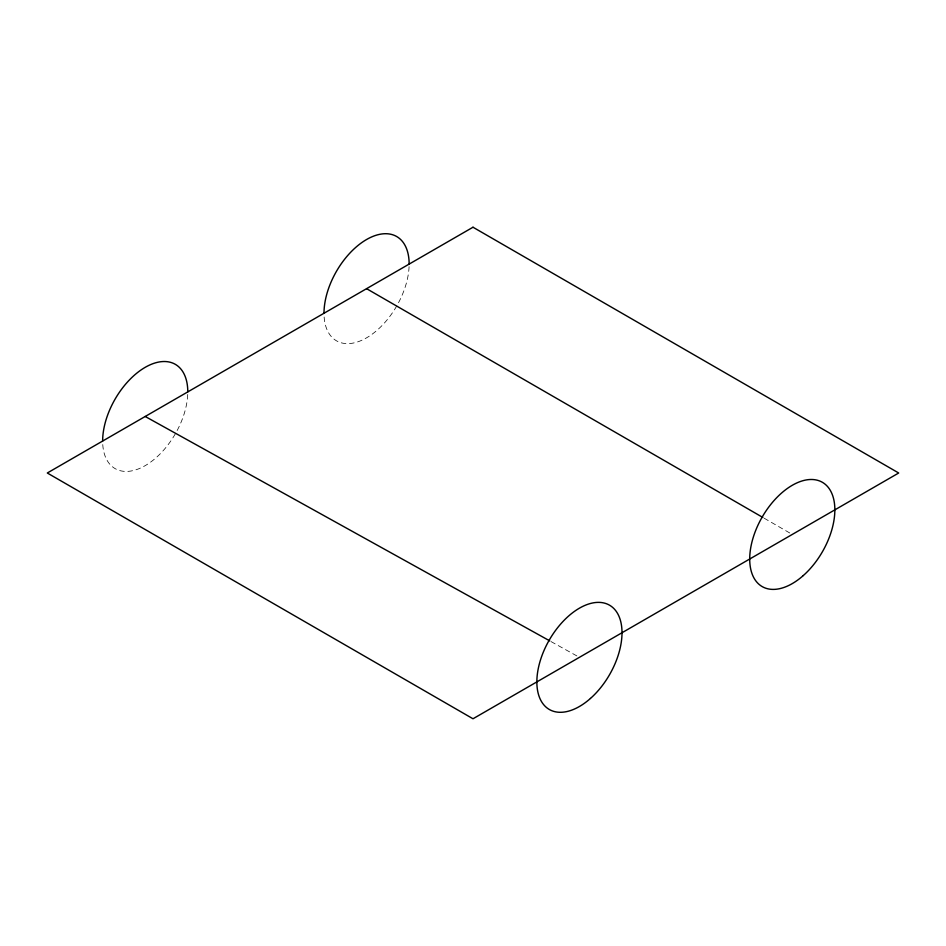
<?xml version="1.0" encoding="UTF-8"?>
<svg xmlns="http://www.w3.org/2000/svg" width="946" height="946" viewBox="0 0 946 946"><rect width="100%" height="100%" fill="white"/><g stroke="black" fill="none" stroke-linecap="round" stroke-linejoin="round"><path stroke-width="0.71" stroke-dasharray="4.73 3.55" d="M550.998 641.565L578.136 656.619M764.155 518.207L789.721 532.965M409.086 266.677A60.201 34.754 -60 0 1 366.693 337.757A60.201 34.754 -60 0 1 324.076 316.047M187.722 394.482A60.201 34.754 -60 0 1 176.701 431.364M175.317 433.847A60.201 34.754 -60 0 1 130.063 471.155A60.201 34.754 -60 0 1 102.712 443.851"/><path stroke-width="1.42" d="M145.211 416.477L549.697 640.844M366.575 288.672L762.878 517.474M324.005 313.244A60.201 34.754 -60 0 1 366.575 239.515A60.201 34.754 -60 0 1 409.145 264.088M102.641 441.049A60.201 34.754 -60 0 1 145.211 367.32A60.201 34.754 -60 0 1 187.781 391.892M473 227.229L47.3 473L473 718.771L898.7 473L473 227.229M590.446 698.455A60.201 34.754 -60 0 0 609.531 605.192A60.201 34.754 -60 0 0 538.309 668.349A60.201 34.754 -60 0 0 590.446 698.455M803.296 575.558A60.201 34.754 -60 0 0 822.381 482.306A60.201 34.754 -60 0 0 751.159 545.464A60.201 34.754 -60 0 0 803.296 575.558"/></g></svg>
